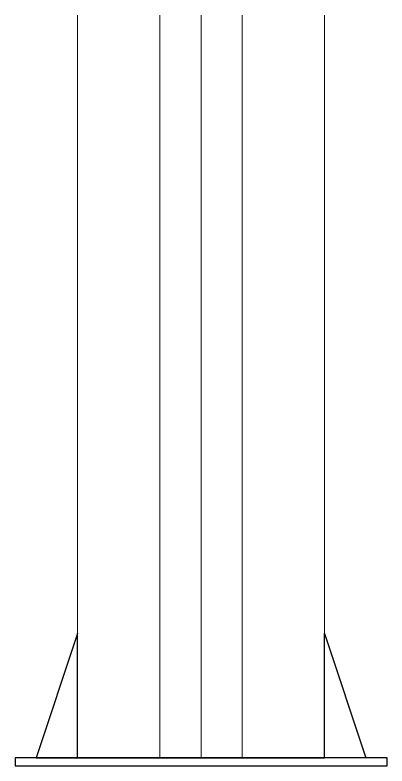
# Model space of a CAD drawing. Header units: millimetres. Extents: x -46762 to 161452, y -66984 to 31524.
# Drawn here: x 85331 to 85781, y 1945 to 2852 of the extents above; entities that cross this region are included whole.
import ezdxf

# ---------------------------------------------------------------- set-up
doc = ezdxf.new("R2010")
doc.units = ezdxf.units.MM
doc.header["$LTSCALE"] = 0.5

msp = doc.modelspace()

# ---------------------------------------------------------------- linework, layer by layer
at = {"color": 7, "linetype": 'ByBlock', "lineweight": 9}
for p, q in [((85406.72, 1954.77), (85406.72, 2852.01)), ((85506.41, 1954.77), (85506.41, 2852.01)), ((85556.26, 1954.77), (85556.26, 2852.01)), ((85556.26, 1954.77), (85556.26, 2852.01)), ((85606.1, 1954.77), (85606.1, 2852.01)), ((85705.8, 1954.77), (85705.8, 2852.01))]:
    msp.add_line(p, q, dxfattribs=at)
at = {"color": 7}
for p, q in [((85556.26, 1954.77), (85331.26, 1954.77)), ((85331.26, 1954.77), (85331.26, 1944.77)), ((85406.72, 1954.77), (85705.8, 1954.77)), ((85781.26, 1954.77), (85556.26, 1954.77)), ((85781.26, 1944.77), (85781.26, 1954.77)), ((85331.26, 1944.77), (85781.26, 1944.77))]:
    msp.add_line(p, q, dxfattribs=at)
at = {"color": 7, "lineweight": 30}
for points in [[(85356.72, 1954.77), (85406.72, 1954.77), (85406.72, 2104.77), (85356.72, 1954.77)], [(85755.8, 1954.77), (85705.8, 1954.77), (85705.8, 2104.77), (85755.8, 1954.77)]]:
    msp.add_lwpolyline(points, dxfattribs=at)

doc.saveas('drawing.dxf')
